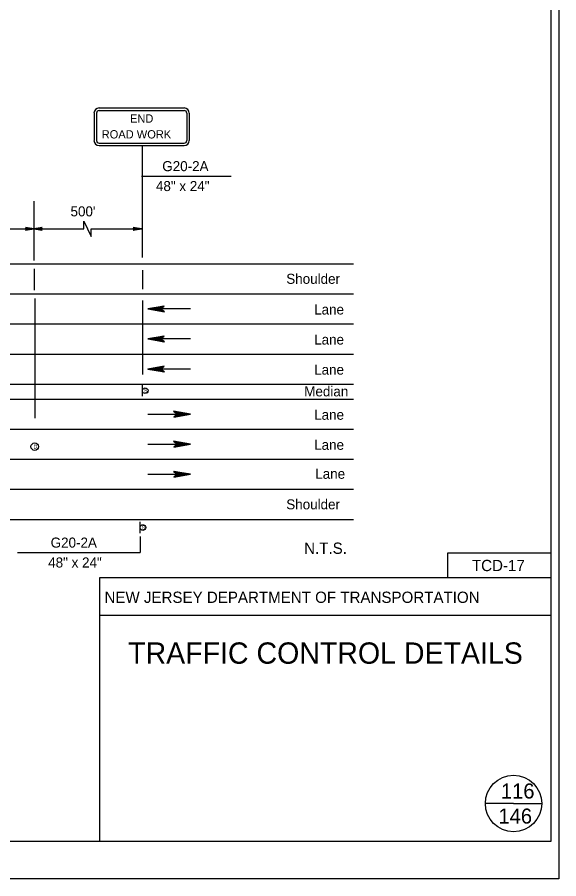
# Model space of a CAD drawing. Extents: x 499945 to 500993, y 499985 to 500645.
# Drawn here: x 500777.3 to 500993, y 499985 to 500328.6 of the extents above; entities that cross this region are included whole.
import ezdxf

# ---------------------------------------------------------------- set-up
doc = ezdxf.new("R2010")
doc.units = 0
for name, color, linetype in [('1', 7, 'Continuous'), ('24', 7, 'Continuous'), ('39', 7, 'Continuous'), ('41', 7, 'Continuous'), ('5', 7, 'Continuous'), ('56', 7, 'Continuous'), ('60', 7, 'Continuous'), ('63', 7, 'Continuous')]:
    doc.layers.add(name, color=color, linetype=linetype)

msp = doc.modelspace()

# ---------------------------------------------------------------- linework, layer by layer
at = {"layer": '1'}
for p, q in [((500990, 500000), (500990, 500630)), ((500826.97, 500277.37), (500826.97, 500232.77)), ((500826.83, 500265.2), (500862.52, 500265.2)), ((500783.83, 500255.22), (500783.83, 500231.49)), ((500803.83, 500244.17), (500803.83, 500247.17)), ((500803.83, 500247.17), (500805.27, 500244.17)), ((500770.38, 500244.17), (500783.83, 500244.17)), ((500783.83, 500244.17), (500803.83, 500244.17)), ((500805.27, 500244.17), (500806.71, 500241.18)), ((500806.71, 500244.17), (500826.71, 500244.17)), ((500806.71, 500241.18), (500806.71, 500244.17)), ((500595.02, 500230.23), (500911.18, 500230.23)), ((500784.07, 500228.18), (500784.07, 500219.76)), ((500827.31, 500220.06), (500827.31, 500227.66)), ((500594.78, 500218.24), (500911.18, 500218.24)), ((500784.21, 500216.44), (500784.21, 500208.79)), ((500827.31, 500186.06), (500827.31, 500215.63)), ((500784.21, 500208.79), (500784.21, 500196.79)), ((500684.69, 500206.25), (500911.18, 500206.25)), ((500784.21, 500196.79), (500784.21, 500168.73)), ((500594.32, 500194.26), (500911.18, 500194.26)), ((500594.09, 500182.27), (500911.18, 500182.27)), ((500593.97, 500176.27), (500911.18, 500176.27)), ((500745.29, 500164.28), (500911.18, 500164.28)), ((500745.29, 500152.29), (500911.18, 500152.29)), ((500593.28, 500140.3), (500911.18, 500140.3)), ((500597.11, 500128.31), (500911.18, 500128.31)), ((500826.19, 500121.47), (500826.19, 500115.09)), ((500777.32, 500115.09), (500826.19, 500115.09)), ((500990, 500114.84), (500948.66, 500114.84)), ((500948.66, 500114.84), (500948.66, 500105)), ((500990, 500105), (500810, 500105)), ((500810, 500105), (500810, 500000)), ((500990, 500090), (500810, 500090)), ((500975, 500015), (500963.75, 500015)), ((500975, 500015), (500986.25, 500015)), ((500000, 500000), (500990, 500000)), ((500993, 499985), (499944.83, 499985))]:
    msp.add_line(p, q, dxfattribs=at)
msp.add_circle((500975, 500015), 11.25, dxfattribs=at)
at = {"layer": '24'}
for p, q in [((500846.23, 500212.25), (500834.3, 500212.25)), ((500846.23, 500200.26), (500834.3, 500200.26)), ((500846.23, 500188.26), (500834.3, 500188.26)), ((500829.25, 500170.28), (500841.17, 500170.28)), ((500829.25, 500158.29), (500841.17, 500158.29)), ((500829.25, 500146.3), (500841.17, 500146.3))]:
    msp.add_line(p, q, dxfattribs=at)
for points in [[(500783.83, 500244.17), (500780.51, 500244.76), (500781.3, 500244.17), (500780.52, 500243.6), (500783.83, 500244.17), (500783.61, 500244.17), (500780.6, 500244.72), (500781.36, 500244.17), (500780.66, 500243.64), (500783.49, 500244.16), (500783.38, 500244.17), (500780.8, 500244.63), (500781.38, 500244.17), (500780.78, 500243.72), (500783.33, 500244.17), (500783.22, 500244.16), (500780.96, 500244.56), (500781.4, 500244.17), (500780.96, 500243.77), (500782.9, 500244.16), (500782.71, 500244.16), (500781.13, 500244.48), (500781.44, 500244.18), (500781.11, 500243.85), (500782.68, 500244.17), (500782.5, 500244.18), (500781.31, 500244.39), (500781.54, 500244.16), (500781.29, 500243.93), (500782.34, 500244.17), (500782.17, 500244.19), (500781.46, 500244.33), (500781.57, 500244.17), (500781.38, 500243.99), (500782.08, 500244.17), (500781.62, 500244.29), (500781.68, 500244.16), (500781.48, 500244.03), (500781.96, 500244.16), (500781.66, 500244.23), (500781.79, 500244.13), (500781.64, 500244.07), (500781.79, 500244.17), (500781.71, 500244.18)], [(500783.83, 500244.17), (500787.15, 500243.59), (500786.36, 500244.17), (500787.14, 500244.75), (500783.83, 500244.17), (500784.05, 500244.18), (500787.06, 500243.63), (500786.3, 500244.18), (500787, 500244.71), (500784.17, 500244.19), (500784.28, 500244.17), (500786.86, 500243.72), (500786.28, 500244.18), (500786.88, 500244.63), (500784.33, 500244.17), (500784.44, 500244.19), (500786.7, 500243.78), (500786.26, 500244.17), (500786.7, 500244.58), (500784.76, 500244.19), (500784.95, 500244.19), (500786.53, 500243.87), (500786.22, 500244.17), (500786.55, 500244.5), (500784.98, 500244.17), (500785.16, 500244.16), (500786.35, 500243.96), (500786.12, 500244.19), (500786.37, 500244.42), (500785.32, 500244.17), (500785.49, 500244.16), (500786.2, 500244.02), (500786.09, 500244.18), (500786.28, 500244.36), (500785.58, 500244.17), (500786.04, 500244.06), (500785.98, 500244.19), (500786.18, 500244.32), (500785.69, 500244.19), (500786, 500244.12), (500785.87, 500244.22), (500786.02, 500244.28), (500785.87, 500244.18), (500785.95, 500244.17)], [(500826.71, 500244.17), (500823.39, 500244.76), (500824.18, 500244.17), (500823.4, 500243.6), (500826.71, 500244.17), (500826.49, 500244.17), (500823.48, 500244.72), (500824.24, 500244.17), (500823.54, 500243.64), (500826.37, 500244.16), (500826.26, 500244.17), (500823.68, 500244.63), (500824.26, 500244.17), (500823.66, 500243.72), (500826.21, 500244.17), (500826.1, 500244.16), (500823.84, 500244.56), (500824.28, 500244.17), (500823.84, 500243.77), (500825.78, 500244.16), (500825.59, 500244.16), (500824.01, 500244.48), (500824.32, 500244.18), (500823.99, 500243.85), (500825.56, 500244.17), (500825.38, 500244.18), (500824.19, 500244.39), (500824.42, 500244.16), (500824.17, 500243.93), (500825.22, 500244.17), (500825.05, 500244.19), (500824.34, 500244.33), (500824.45, 500244.17), (500824.26, 500243.99), (500824.96, 500244.17), (500824.5, 500244.29), (500824.56, 500244.16), (500824.36, 500244.03), (500824.84, 500244.16), (500824.54, 500244.23), (500824.67, 500244.13), (500824.52, 500244.07), (500824.67, 500244.17), (500824.59, 500244.18)], [(500829.25, 500212.25), (500835.89, 500211.07), (500834.3, 500212.25), (500835.86, 500213.4), (500829.25, 500212.25), (500829.69, 500212.26), (500835.71, 500211.16), (500834.18, 500212.26), (500835.59, 500213.31), (500829.92, 500212.28), (500830.15, 500212.25), (500835.3, 500211.33), (500834.15, 500212.26), (500835.34, 500213.16), (500830.25, 500212.25), (500830.47, 500212.28), (500834.98, 500211.47), (500834.1, 500212.25), (500834.99, 500213.06), (500831.11, 500212.28), (500831.49, 500212.28), (500834.64, 500211.63), (500834.03, 500212.23), (500834.69, 500212.89), (500831.55, 500212.25), (500831.91, 500212.23), (500834.28, 500211.82), (500833.82, 500212.28), (500834.32, 500212.74), (500832.23, 500212.25), (500832.57, 500212.21), (500833.99, 500211.94), (500833.76, 500212.26), (500834.15, 500212.62), (500832.74, 500212.25), (500833.67, 500212.03), (500833.54, 500212.28), (500833.94, 500212.53), (500832.98, 500212.28), (500833.59, 500212.13), (500833.33, 500212.33), (500833.62, 500212.45), (500833.33, 500212.26), (500833.48, 500212.23)], [(500829.25, 500200.26), (500835.89, 500199.08), (500834.3, 500200.26), (500835.86, 500201.41), (500829.25, 500200.26), (500829.69, 500200.27), (500835.71, 500199.17), (500834.18, 500200.27), (500835.59, 500201.32), (500829.92, 500200.29), (500830.15, 500200.26), (500835.3, 500199.34), (500834.15, 500200.27), (500835.34, 500201.17), (500830.25, 500200.25), (500830.47, 500200.29), (500834.98, 500199.47), (500834.1, 500200.25), (500834.99, 500201.07), (500831.11, 500200.29), (500831.49, 500200.29), (500834.64, 500199.64), (500834.03, 500200.24), (500834.69, 500200.9), (500831.55, 500200.26), (500831.91, 500200.23), (500834.28, 500199.83), (500833.82, 500200.29), (500834.32, 500200.74), (500832.23, 500200.26), (500832.57, 500200.22), (500833.99, 500199.95), (500833.76, 500200.27), (500834.15, 500200.62), (500832.74, 500200.25), (500833.67, 500200.03), (500833.54, 500200.29), (500833.94, 500200.54), (500832.98, 500200.29), (500833.59, 500200.14), (500833.33, 500200.34), (500833.62, 500200.46), (500833.33, 500200.27), (500833.48, 500200.24)], [(500829.25, 500188.26), (500835.89, 500187.09), (500834.3, 500188.26), (500835.86, 500189.42), (500829.25, 500188.26), (500829.69, 500188.28), (500835.71, 500187.18), (500834.18, 500188.28), (500835.59, 500189.33), (500829.92, 500188.3), (500830.15, 500188.26), (500835.3, 500187.35), (500834.15, 500188.28), (500835.34, 500189.18), (500830.25, 500188.26), (500830.47, 500188.3), (500834.98, 500187.48), (500834.1, 500188.26), (500834.99, 500189.07), (500831.11, 500188.3), (500831.49, 500188.3), (500834.64, 500187.65), (500834.03, 500188.25), (500834.69, 500188.91), (500831.55, 500188.26), (500831.91, 500188.24), (500834.28, 500187.84), (500833.82, 500188.3), (500834.32, 500188.75), (500832.23, 500188.26), (500832.57, 500188.23), (500833.99, 500187.96), (500833.76, 500188.28), (500834.15, 500188.63), (500832.74, 500188.26), (500833.67, 500188.04), (500833.54, 500188.3), (500833.94, 500188.55), (500832.98, 500188.3), (500833.59, 500188.15), (500833.33, 500188.35), (500833.62, 500188.47), (500833.33, 500188.28), (500833.48, 500188.25)], [(500846.23, 500170.28), (500839.58, 500171.45), (500841.17, 500170.28), (500839.62, 500169.12), (500846.23, 500170.28), (500845.79, 500170.27), (500839.77, 500171.37), (500841.3, 500170.26), (500839.89, 500169.21), (500845.55, 500170.25), (500845.33, 500170.28), (500840.17, 500171.19), (500841.33, 500170.26), (500840.14, 500169.36), (500845.23, 500170.28), (500845.01, 500170.25), (500840.5, 500171.06), (500841.38, 500170.28), (500840.48, 500169.47), (500844.37, 500170.24), (500843.99, 500170.25), (500840.84, 500170.89), (500841.45, 500170.3), (500840.79, 500169.64), (500843.93, 500170.28), (500843.57, 500170.3), (500841.2, 500170.7), (500841.65, 500170.24), (500841.16, 500169.79), (500843.24, 500170.28), (500842.91, 500170.31), (500841.48, 500170.58), (500841.72, 500170.26), (500841.33, 500169.91), (500842.74, 500170.28), (500841.81, 500170.5), (500841.94, 500170.25), (500841.53, 500169.99), (500842.5, 500170.24), (500841.89, 500170.4), (500842.15, 500170.2), (500841.85, 500170.08), (500842.15, 500170.26), (500841.99, 500170.3)], [(500846.23, 500158.29), (500839.58, 500159.46), (500841.17, 500158.29), (500839.62, 500157.13), (500846.23, 500158.29), (500845.79, 500158.27), (500839.77, 500159.38), (500841.3, 500158.27), (500839.89, 500157.22), (500845.55, 500158.25), (500845.33, 500158.29), (500840.17, 500159.2), (500841.33, 500158.27), (500840.14, 500157.37), (500845.23, 500158.29), (500845.01, 500158.25), (500840.5, 500159.07), (500841.38, 500158.29), (500840.48, 500157.48), (500844.37, 500158.25), (500843.99, 500158.25), (500840.84, 500158.9), (500841.45, 500158.31), (500840.79, 500157.65), (500843.93, 500158.29), (500843.57, 500158.31), (500841.2, 500158.71), (500841.65, 500158.25), (500841.16, 500157.8), (500843.24, 500158.29), (500842.91, 500158.32), (500841.48, 500158.59), (500841.72, 500158.27), (500841.33, 500157.92), (500842.74, 500158.29), (500841.81, 500158.51), (500841.94, 500158.25), (500841.53, 500158), (500842.5, 500158.25), (500841.89, 500158.41), (500842.15, 500158.21), (500841.85, 500158.09), (500842.15, 500158.27), (500841.99, 500158.31)], [(500846.23, 500146.3), (500839.58, 500147.47), (500841.17, 500146.3), (500839.62, 500145.14), (500846.23, 500146.3), (500845.79, 500146.28), (500839.77, 500147.38), (500841.3, 500146.28), (500839.89, 500145.23), (500845.55, 500146.26), (500845.33, 500146.3), (500840.17, 500147.21), (500841.33, 500146.28), (500840.14, 500145.38), (500845.23, 500146.3), (500845.01, 500146.26), (500840.5, 500147.08), (500841.38, 500146.3), (500840.48, 500145.49), (500844.37, 500146.26), (500843.99, 500146.26), (500840.84, 500146.91), (500841.45, 500146.31), (500840.79, 500145.65), (500843.93, 500146.3), (500843.57, 500146.32), (500841.2, 500146.72), (500841.65, 500146.26), (500841.16, 500145.81), (500843.24, 500146.3), (500842.91, 500146.33), (500841.48, 500146.6), (500841.72, 500146.28), (500841.33, 500145.93), (500842.74, 500146.3), (500841.81, 500146.52), (500841.94, 500146.26), (500841.53, 500146.01), (500842.5, 500146.26), (500841.89, 500146.42), (500842.15, 500146.21), (500841.85, 500146.09), (500842.15, 500146.28), (500841.99, 500146.31)]]:
    msp.add_lwpolyline(points, dxfattribs=at)
at = {"layer": '41'}
msp.add_line((500969.33, 500109.92), (500969.33, 500109.92), dxfattribs=at)
msp.add_lwpolyline([(499944.83, 500645), (500993, 500645), (500993, 499985), (499944.83, 499985)], close=True, dxfattribs=at)
at = {"layer": '56'}
for p, q in [((500807.85, 500290.36), (500807.85, 500279.37)), ((500808.85, 500290.36), (500808.85, 500279.37)), ((500809.84, 500292.36), (500843.82, 500292.36)), ((500809.84, 500291.36), (500843.82, 500291.36)), ((500844.82, 500290.36), (500844.82, 500279.37)), ((500845.82, 500290.36), (500845.82, 500279.37)), ((500809.84, 500278.37), (500843.82, 500278.37)), ((500809.84, 500277.37), (500843.82, 500277.37)), ((500827.12, 500177.38), (500827.12, 500181.88)), ((500826.19, 500122.8), (500826.19, 500127.3))]:
    msp.add_line(p, q, dxfattribs=at)
for centre, radius in [((500828.24, 500179.63), 1.12), ((500784.23, 500157.31), 1.5), ((500827.31, 500125.05), 1.12)]:
    msp.add_circle(centre, radius, dxfattribs=at)
for centre, radius, start, end in [((500809.84, 500290.36), 2, 90, 180), ((500809.84, 500290.36), 0.999, 90, 180), ((500843.82, 500290.36), 2, 0, 90), ((500843.82, 500290.36), 0.999, 0, 90), ((500809.84, 500279.37), 2, 180, 270), ((500809.84, 500279.37), 0.999, 180, 270), ((500843.82, 500279.37), 2, 270, 0), ((500843.82, 500279.37), 0.999, 270, 0)]:
    msp.add_arc(centre, radius, start, end, dxfattribs=at)
at = {"layer": '60'}
for p, q in [((500826.83, 500292.36), (500826.83, 500292.36)), ((500826.83, 500277.37), (500826.83, 500277.37))]:
    msp.add_line(p, q, dxfattribs=at)
for centre, radius in [((500828.24, 500179.63), 1.12), ((500784.23, 500157.31), 1.5), ((500827.31, 500125.05), 1.12)]:
    msp.add_circle(centre, radius, dxfattribs=at)

# ---------------------------------------------------------------- texts
at = {"layer": '1'}
for s, height, p in [('G20-2A', 4, (500835.04, 500267.17)), ('48" x 24"', 4, (500832.52, 500259.23)), ("500'", 4, (500798.49, 500249.14)), ('Median', 4, (500891.61, 500177.36)), ('G20-2A', 4, (500790.57, 500117.06)), ('N.T.S.', 4.5, (500891.56, 500114.56)), ('48" x 24"', 4, (500789.59, 500109.12)), ('TCD-17', 4.5, (500958.41, 500107.67)), ('NEW JERSEY DEPARTMENT OF TRANSPORTATION', 4.5, (500812.02, 500095)), ('TRAFFIC CONTROL DETAILS', 8.5, (500821.44, 500070.75)), ('146', 6, (500968.97, 500007))]:
    msp.add_text(s, height=height, dxfattribs=at).set_placement(p)
at = {"layer": '39'}
for s, p in [('END', (500822.18, 500286.51)), ('ROAD WORK', (500810.91, 500280.21))]:
    msp.add_text(s, height=3.3, dxfattribs=at).set_placement(p)
at = {"layer": '5'}
for s, p in [('Shoulder', (500884.44, 500222.24)), ('Lane', (500895.55, 500210.01)), ('Lane', (500895.55, 500198.02)), ('Lane', (500895.55, 500186.02)), ('Lane', (500895.55, 500168.04)), ('Lane', (500895.55, 500156.05)), ('Lane', (500896, 500144.5)), ('Shoulder', (500884.44, 500132.31))]:
    msp.add_text(s, height=4, dxfattribs=at).set_placement(p)
at = {"layer": '56'}
for s, p in [('S', (500827.78, 500178.88)), ('D', (500783.77, 500156.56)), ('S', (500826.85, 500124.3))]:
    msp.add_text(s, height=1.5, dxfattribs=at).set_placement(p)
at = {"layer": '63'}
msp.add_text('116', height=6, dxfattribs=at).set_placement((500969.95, 500017))

doc.saveas('drawing.dxf')
